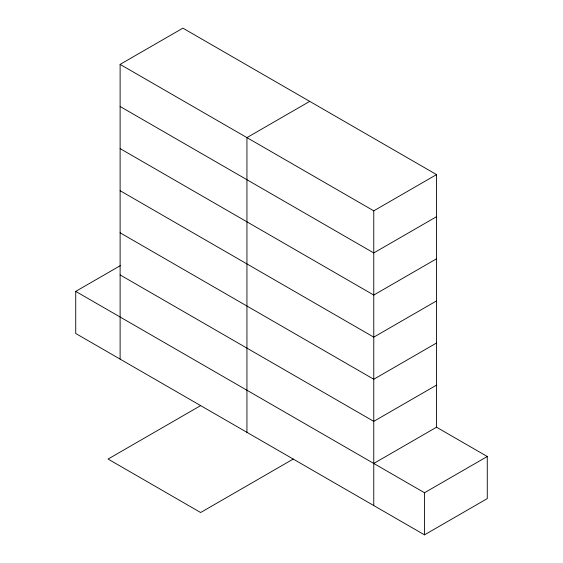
<?xml version="1.0" encoding="UTF-8"?>
<svg xmlns="http://www.w3.org/2000/svg" width="563" height="563" viewBox="0 0 563 563"><rect width="100%" height="100%" fill="white"/><g stroke="black" fill="none" stroke-linecap="round" stroke-linejoin="round"><path stroke-width="0.84" d="M120.116 359.117L120.116 64.393L182.891 28.15L436.543 174.593L436.543 427.211L373.769 463.455M309.72 101.375L246.939 137.618L246.939 432.342M436.543 427.211L487.276 456.502L487.276 498.607L424.495 534.85L75.724 333.493L75.724 291.388L120.348 265.623M120.116 64.393L373.769 210.836L436.543 174.593M436.543 216.699L373.769 252.942L120.116 106.498M436.543 258.797L373.769 295.047L120.116 148.604M200.646 405.613L108.068 459.063L200.646 512.52L293.232 459.063M436.543 300.902L373.769 337.146L120.116 190.702M436.543 343.008L373.769 379.251L120.116 232.808M436.543 385.113L373.769 421.356L120.116 274.913M75.724 291.388L424.495 492.745L487.276 456.502M424.495 492.745L424.495 534.85M373.769 210.836L373.769 505.56"/></g></svg>
